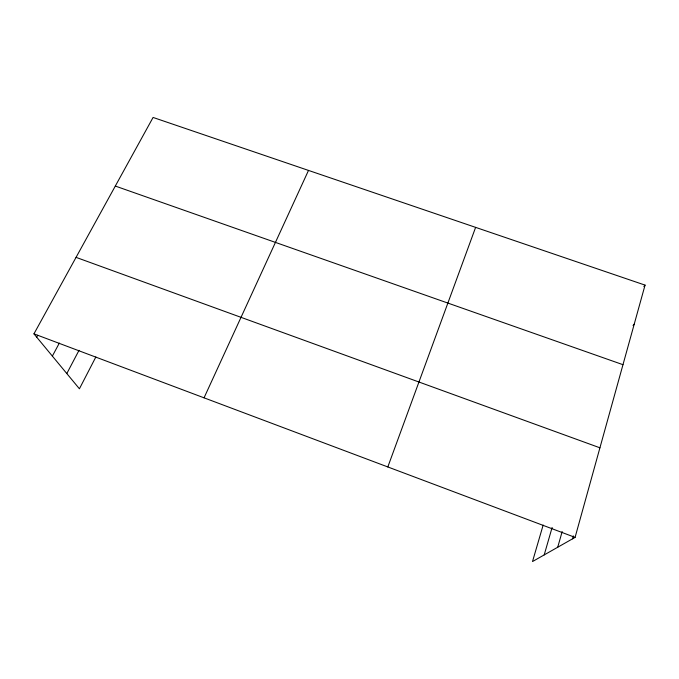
<?xml version="1.0" encoding="UTF-8"?>
<svg xmlns="http://www.w3.org/2000/svg" width="679" height="679" viewBox="0 0 679 679"><rect width="100%" height="100%" fill="white"/><g stroke="black" fill="none" stroke-linecap="round" stroke-linejoin="round"><path stroke-width="1.02" d="M572.499 538.854L573.322 535.875M543.158 525.071L532.506 561.55L575.079 537.386L645.05 285.112L153.081 117.45L33.95 333.847L79.418 388.787L95.866 356.959M557.722 547.24L562.17 531.555M544.21 554.904L552.12 527.473M387.819 466.948L475.614 227.372M204.048 397.826L308.504 170.421M66.805 373.543L79.027 350.313M52.359 356.093L59.336 343.09M36.683 337.149L37.701 335.29M643.87 286.563L645.05 285.112M633.057 325.504L634.22 324.18M115.311 186.054L622.982 364.691M76.056 257.366L599.93 447.809M33.95 333.847L575.079 537.386"/></g></svg>
